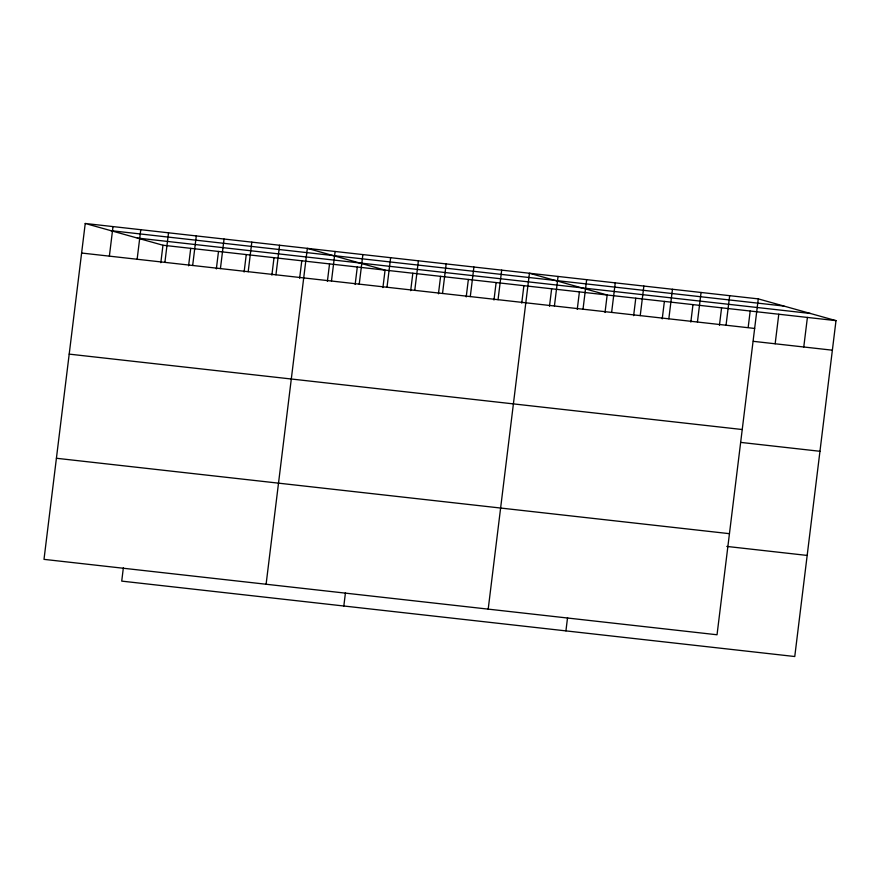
<?xml version="1.0" encoding="UTF-8"?>
<svg xmlns="http://www.w3.org/2000/svg" width="880" height="880" viewBox="0 0 880 880"><rect width="100%" height="100%" fill="white"/><g stroke="black" fill="none" stroke-linecap="round" stroke-linejoin="round"><path stroke-width="1.32" d="M85.239 223.476L44 559.361L717.035 634.766L758.274 298.881L85.239 223.476L162.965 245.234L836 320.639L794.761 656.524L121.726 581.119L123.354 567.82M109.373 256.146L113.003 226.589M137.137 259.248L140.767 229.702M160.82 262.702L162.965 245.234M164.901 262.361L168.531 232.804M188.584 265.804L190.729 248.347M192.665 265.474L196.295 235.917M216.348 268.917L218.493 251.449M220.429 268.587L224.059 239.03M244.112 272.03L246.257 254.562M248.193 271.7L251.812 242.143M271.876 275.143L274.021 257.675M275.946 274.802L279.576 245.245M299.64 278.245L301.785 260.788M266.101 584.243L307.34 248.358L385.066 270.116L382.921 287.584M327.393 281.358L329.538 263.89M331.474 281.028L335.104 251.471M355.157 284.471L357.302 267.003M359.238 284.141L362.868 254.584M343.827 606.001L345.455 592.702M387.002 287.243L390.632 257.697M410.685 290.686L412.83 273.229M414.766 290.356L418.396 260.799M438.449 293.799L440.594 276.331M442.53 293.469L446.16 263.912M466.213 296.912L468.358 279.444M470.294 296.582L473.913 267.025M493.977 300.025L496.122 282.557M498.047 299.684L501.677 270.138M521.741 303.127L523.886 285.67M488.202 609.136L529.441 273.24L607.167 294.998L605.022 312.466M549.494 306.24L551.639 288.783M554.422 305.998L558.052 276.452M577.258 309.353L579.403 291.885M583.022 309.21L586.652 279.653M565.928 630.883L567.556 617.584M611.622 312.411L615.252 282.854M633.633 315.667L635.778 298.199M640.233 315.612L643.863 286.066M662.233 318.868L664.378 301.411M668.833 318.824L672.463 289.267M690.833 322.08L692.978 304.612M697.433 322.025L701.063 292.468M719.444 325.281L721.589 307.813M726.044 325.226L729.674 295.68M748.209 327.14L750.189 311.025M775.159 343.783L778.789 314.226M803.77 346.984L807.4 317.427M110.891 230.659L783.926 306.064M137.313 238.051L810.348 313.456M81.609 253.033L754.644 328.438M753.368 341.341L832.37 350.196M69.201 354.123L742.236 429.528M740.96 442.431L819.962 451.286M56.408 458.271L729.443 533.676M726.803 546.425L807.169 555.434M758.274 298.881L836 320.639"/></g></svg>
